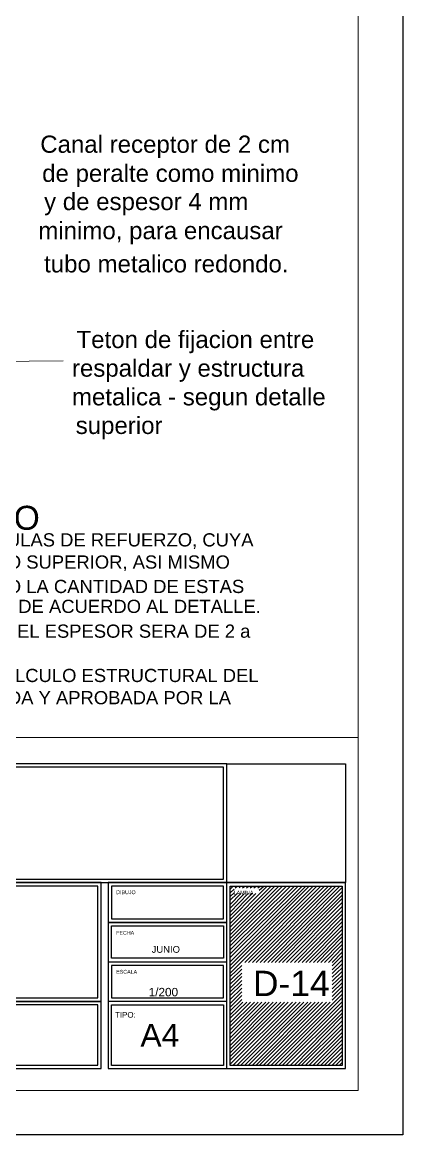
# Model space of a CAD drawing. Header units: inches. Extents: x 0.22 to 6.49, y 0.27 to 4.47.
# Drawn here: x 5.819 to 6.494, y 0.271 to 2.241 of the extents above; entities that cross this region are included whole.
import ezdxf

# ---------------------------------------------------------------- set-up
doc = ezdxf.new("R2010")
doc.units = ezdxf.units.IN
doc.header["$MEASUREMENT"] = 0
for name, color, linetype in [('PDF_PDF10_PDF9_PDF3_A - MEMBRETE', 7, 'Continuous'), ('PDF_PDF10_PDF9_PDF3_PDF5_0', 7, 'Continuous'), ('PDF_PDF10_PDF9_PDF3_PDF5_COTAS', 7, 'Continuous'), ('PDF_PDF10_PDF9_PDF3_PDF5_PIEZAS', 7, 'Continuous'), ('PDF_Texto', 7, 'Continuous')]:
    doc.layers.add(name, color=color, linetype=linetype)
doc.styles.add('PDF Arial', font='arial.ttf')

msp = doc.modelspace()

# ---------------------------------------------------------------- linework, layer by layer
at = {"layer": 'PDF_PDF10_PDF9_PDF3_A - MEMBRETE', "lineweight": 25}
for points in [[(4.7996, 0.7174), (6.1823, 0.7174), (6.1823, 0.9279), (4.7996, 0.9279)], [(6.3928, 0.7174), (6.1823, 0.7174), (6.1823, 0.9279), (6.3928, 0.9279)], [(4.8057, 0.7235), (6.1763, 0.7235), (6.1763, 0.9218), (4.8057, 0.9218)], [(4.7996, 0.5069), (5.9597, 0.5069), (5.9597, 0.7174), (4.7996, 0.7174)], [(4.8057, 0.513), (5.9536, 0.513), (5.9536, 0.7113), (4.8057, 0.7113)], [(6.1763, 0.7113), (5.9779, 0.7113), (5.9779, 0.6531), (6.1763, 0.6531)], [(6.1884, 0.7113), (6.3867, 0.7113), (6.3867, 0.3932), (6.1884, 0.3932)], [(5.9779, 0.6409), (6.1763, 0.6409), (6.1763, 0.5834), (5.9779, 0.5834)], [(6.1763, 0.5705), (5.9779, 0.5705), (5.9779, 0.513), (6.1763, 0.513)], [(4.7996, 0.3878), (5.9597, 0.3878), (5.9597, 0.5069), (4.7996, 0.5069)], [(4.8057, 0.3939), (5.9536, 0.3939), (5.9536, 0.5008), (4.8057, 0.5008)], [(5.9779, 0.5008), (6.1763, 0.5008), (6.1763, 0.3932), (5.9779, 0.3932)]]:
    msp.add_lwpolyline(points, close=True, dxfattribs=at)
for points in [[(6.1823, 0.7235), (6.1823, 0.9218)], [(6.1823, 0.3878), (6.1823, 0.7174), (6.3928, 0.7174), (5.9719, 0.7174), (5.9719, 0.3878), (6.3928, 0.3878), (6.3928, 0.7174)], [(6.1884, 0.7059), (6.1938, 0.7113)], [(6.1884, 0.645), (6.2541, 0.7113)], [(6.1884, 0.6382), (6.2609, 0.7113)], [(6.1884, 0.6315), (6.2676, 0.7113)], [(6.1884, 0.6247), (6.2744, 0.7113)], [(6.1884, 0.6186), (6.2812, 0.7113)], [(6.1884, 0.6118), (6.2879, 0.7113)], [(6.1884, 0.6051), (6.2954, 0.7113)], [(6.1884, 0.5983), (6.3021, 0.7113)], [(6.1884, 0.5915), (6.3089, 0.7113)], [(6.1884, 0.5848), (6.3157, 0.7113)], [(6.1884, 0.5773), (6.3224, 0.7113)], [(6.1884, 0.5705), (6.3285, 0.7113)], [(6.1884, 0.5638), (6.3353, 0.7113)], [(6.1884, 0.557), (6.3421, 0.7113)], [(6.1972, 0.7079), (6.2006, 0.7113)], [(6.204, 0.7079), (6.2074, 0.7113)], [(6.2101, 0.7079), (6.2142, 0.7113)], [(6.2142, 0.576), (6.3488, 0.7113)], [(6.2169, 0.7079), (6.2209, 0.7113)], [(6.2209, 0.576), (6.3556, 0.7113)], [(6.2236, 0.7079), (6.2277, 0.7113)], [(6.2277, 0.576), (6.3624, 0.7113)], [(6.2304, 0.7079), (6.2345, 0.7113)], [(6.2345, 0.576), (6.3691, 0.7113)], [(6.2372, 0.7079), (6.2412, 0.7113)], [(6.2399, 0.7039), (6.248, 0.7113)], [(6.2412, 0.576), (6.3759, 0.7113)], [(6.248, 0.576), (6.3827, 0.7113)], [(6.1884, 0.6991), (6.1952, 0.7059)], [(6.1884, 0.693), (6.1952, 0.6991)], [(6.1884, 0.6863), (6.2006, 0.6978)], [(6.1884, 0.6788), (6.2074, 0.6978)], [(6.1884, 0.6721), (6.2135, 0.6978)], [(6.1884, 0.6653), (6.2202, 0.6978)], [(6.1884, 0.6585), (6.227, 0.6978)], [(6.1884, 0.6518), (6.2338, 0.6978)], [(6.2548, 0.576), (6.3867, 0.7086)], [(6.2615, 0.576), (6.3867, 0.7018)], [(6.2683, 0.576), (6.3867, 0.6951)], [(6.2744, 0.576), (6.3867, 0.689)], [(6.2812, 0.576), (6.3867, 0.6822)], [(6.2879, 0.576), (6.3867, 0.6748)], [(6.2954, 0.576), (6.3867, 0.668)], [(6.3021, 0.576), (6.3867, 0.6612)], [(6.3089, 0.576), (6.3867, 0.6545)], [(5.9719, 0.647), (6.1823, 0.647), (5.9719, 0.647)], [(6.3157, 0.576), (6.3867, 0.6477)], [(6.3224, 0.576), (6.3867, 0.6409)], [(6.3292, 0.576), (6.3867, 0.6342)], [(6.336, 0.576), (6.3867, 0.6274)], [(6.3427, 0.576), (6.3867, 0.6213)], [(6.3488, 0.576), (6.3867, 0.6145)], [(6.3556, 0.576), (6.3867, 0.6078)], [(6.3624, 0.576), (6.3867, 0.601)], [(6.3691, 0.576), (6.3867, 0.5942)], [(6.1823, 0.5766), (5.9719, 0.5766)], [(6.3691, 0.5699), (6.3867, 0.5875)], [(6.3691, 0.5631), (6.3867, 0.5807)], [(6.3691, 0.5563), (6.3867, 0.5732)], [(6.1884, 0.5509), (6.2087, 0.5705)], [(6.1884, 0.5441), (6.2087, 0.5638)], [(6.1884, 0.5374), (6.2087, 0.557)], [(6.3691, 0.5496), (6.3867, 0.5665)], [(6.3691, 0.5428), (6.3867, 0.5597)], [(6.3691, 0.536), (6.3867, 0.5529)], [(6.1884, 0.5306), (6.2087, 0.5509)], [(6.1884, 0.5238), (6.2087, 0.5441)], [(6.1884, 0.5171), (6.2087, 0.5374)], [(6.3691, 0.5293), (6.3867, 0.5469)], [(6.3691, 0.5225), (6.3867, 0.5401)], [(6.3691, 0.5157), (6.3867, 0.5333)], [(6.1884, 0.5103), (6.2087, 0.5306)], [(6.1884, 0.5035), (6.2087, 0.5238)], [(6.1884, 0.4968), (6.2087, 0.5171)], [(6.2602, 0.3932), (6.3867, 0.5198)], [(6.2669, 0.3932), (6.3867, 0.513)], [(6.3691, 0.509), (6.3867, 0.5266)], [(6.1823, 0.5069), (5.9719, 0.5069)], [(6.1884, 0.49), (6.2087, 0.5103)], [(6.1884, 0.4832), (6.2108, 0.5056)], [(6.1884, 0.4771), (6.2175, 0.5056)], [(6.1884, 0.4697), (6.2243, 0.5056)], [(6.1884, 0.4629), (6.2311, 0.5056)], [(6.1884, 0.4562), (6.2378, 0.5056)], [(6.1884, 0.4494), (6.2446, 0.5056)], [(6.1884, 0.4426), (6.2514, 0.5056)], [(6.1884, 0.4359), (6.2575, 0.5056)], [(6.1884, 0.4291), (6.2642, 0.5056)], [(6.1884, 0.4223), (6.271, 0.5056)], [(6.1884, 0.4156), (6.2778, 0.5056)], [(6.1884, 0.4095), (6.2845, 0.5056)], [(6.1884, 0.4027), (6.2913, 0.5056)], [(6.1884, 0.3959), (6.2988, 0.5056)], [(6.1932, 0.3932), (6.3055, 0.5056)], [(6.1999, 0.3932), (6.3123, 0.5056)], [(6.2067, 0.3932), (6.3191, 0.5056)], [(6.2135, 0.3932), (6.3258, 0.5056)], [(6.2202, 0.3932), (6.3319, 0.5056)], [(6.227, 0.3932), (6.3387, 0.5056)], [(6.2338, 0.3932), (6.3455, 0.5056)], [(6.2399, 0.3932), (6.3522, 0.5056)], [(6.2466, 0.3932), (6.359, 0.5056)], [(6.2534, 0.3932), (6.3658, 0.5056)], [(6.2737, 0.3932), (6.3867, 0.5062)], [(6.2805, 0.3932), (6.3867, 0.4995)], [(6.2872, 0.3932), (6.3867, 0.4927)], [(6.2947, 0.3932), (6.3867, 0.4859)], [(6.3015, 0.3932), (6.3867, 0.4799)], [(6.3082, 0.3932), (6.3867, 0.4724)], [(6.3143, 0.3932), (6.3867, 0.4656)], [(6.3211, 0.3932), (6.3867, 0.4589)], [(6.3279, 0.3932), (6.3867, 0.4521)], [(6.3346, 0.3932), (6.3867, 0.4453)], [(6.3414, 0.3932), (6.3867, 0.4386)], [(6.3482, 0.3932), (6.3867, 0.4318)], [(6.3549, 0.3932), (6.3867, 0.425)], [(6.3617, 0.3932), (6.3867, 0.4183)], [(6.3685, 0.3932), (6.3867, 0.4115)], [(6.3752, 0.3932), (6.3867, 0.4054)], [(6.3813, 0.3932), (6.3867, 0.3986)]]:
    msp.add_lwpolyline(points, dxfattribs=at)
at = {"layer": 'PDF_PDF10_PDF9_PDF3_PDF5_0', "lineweight": 13}
msp.add_lwpolyline([(5.647, 1.7421), (5.7708, 1.6406), (5.892, 1.6419)], dxfattribs=at)
at = {"layer": 'PDF_PDF10_PDF9_PDF3_PDF5_COTAS', "lineweight": 5}
for points in [[(0.2955, 4.3958), (6.4152, 4.3958), (6.4152, 0.3492), (0.2955, 0.3492)], [(3.1956, 0.9746), (6.4152, 0.9746), (6.4152, 0.3492), (3.1956, 0.3492)], [(3.1956, 0.9746), (6.4152, 0.9746), (6.4152, 0.3492), (3.1956, 0.3492)]]:
    msp.add_lwpolyline(points, close=True, dxfattribs=at)
at = {"layer": 'PDF_PDF10_PDF9_PDF3_PDF5_PIEZAS', "lineweight": 25}
msp.add_lwpolyline([(6.4943, 4.4743), (6.4943, 0.2707), (0.217, 0.2707), (0.217, 4.4743)], close=True, dxfattribs=at)

# ---------------------------------------------------------------- texts
at = {"layer": 'PDF_Texto', "attachment_point": 7, "style": 'PDF Arial'}
for s, insert, char_height in [('Canal receptor de 2 cm', (5.8514, 2.001), 0.030506), ('de peralte como minimo', (5.8548, 1.9495), 0.030506), ('y de espesor 4 mm', (5.8582, 1.8995), 0.030506), ('minimo, para encausar', (5.848, 1.848), 0.030506), ('tubo metalico redondo.', (5.8582, 1.7979), 0.030506), ('Teton de fijacion entre', (5.9157, 1.6551), 0.030506), ('respaldar y estructura', (5.9076, 1.6044), 0.030506), ('metalica - segun detalle', (5.9076, 1.5536), 0.030506), ('superior', (5.9143, 1.5029), 0.03051), ('VISTA POSTERIOR RESPALDO', (4.9736, 1.3418), 0.042475), ('EN LA PARTE POSTERIOR DEL RESPALDAR DE POLIPROPILENO LLEVARA RETICULAS DE REFUERZO, CUYA', (4.5073, 1.3085), 0.023381), ('DISTRIBUCION DEBERA SER DE ACUERDO A LA TRAMA INDICADA EN EL GRAFICO SUPERIOR, ASI MISMO', (4.5073, 1.2692), 0.023381), ('POSTOR TIENE LA OPCION DE PRESENTAR UNA TRAMA SIMILAR CONSIDERANDO LA CANTIDAD DE ESTAS', (4.5073, 1.23), 0.023381), ('COMO MINIMO DE 09 RETICULAS, SIENDO DISTRIBUIDAS PROPORCIONALMENTE DE ACUERDO AL DETALLE.', (4.5113, 1.1907), 0.023381), ('ESTAS RETICULAS DE REFUERZO TENDRAN COMO MINIMO DE PERALTE 12mm Y EL ESPESOR SERA DE 2 a', (4.5073, 1.1508), 0.023381), ('DICHA PROPUESTA DEBE SER PRESENTADA CON EL SUSTENTO TECNICO DE CALCULO ESTRUCTURAL DEL', (4.5073, 1.0723), 0.023381), ('RESPALDAR SUSCRITO POR UN ING. CIVIL O ING. MECANICO PARA SER EVALUADA Y APROBADA POR LA', (4.5073, 1.033), 0.023381), ('DIBUJO', (5.9861, 0.6968), 0.00673), ('LAMINA', (6.1945, 0.6961), 0.00673), ('FECHA', (5.9861, 0.625), 0.00673), ('JUNIO', (6.049, 0.5929), 0.01198), ('ESCALA', (5.9861, 0.556), 0.00673), ('D-14', (6.2286, 0.5163), 0.04495), ('1/200', (6.0436, 0.5157), 0.01495), ('TIPO:', (5.984, 0.478), 0.0101), ('A4', (6.0291, 0.427), 0.04018)]:
    msp.add_mtext(s, dxfattribs=dict(at, insert=insert, char_height=char_height))

doc.saveas('drawing.dxf')
